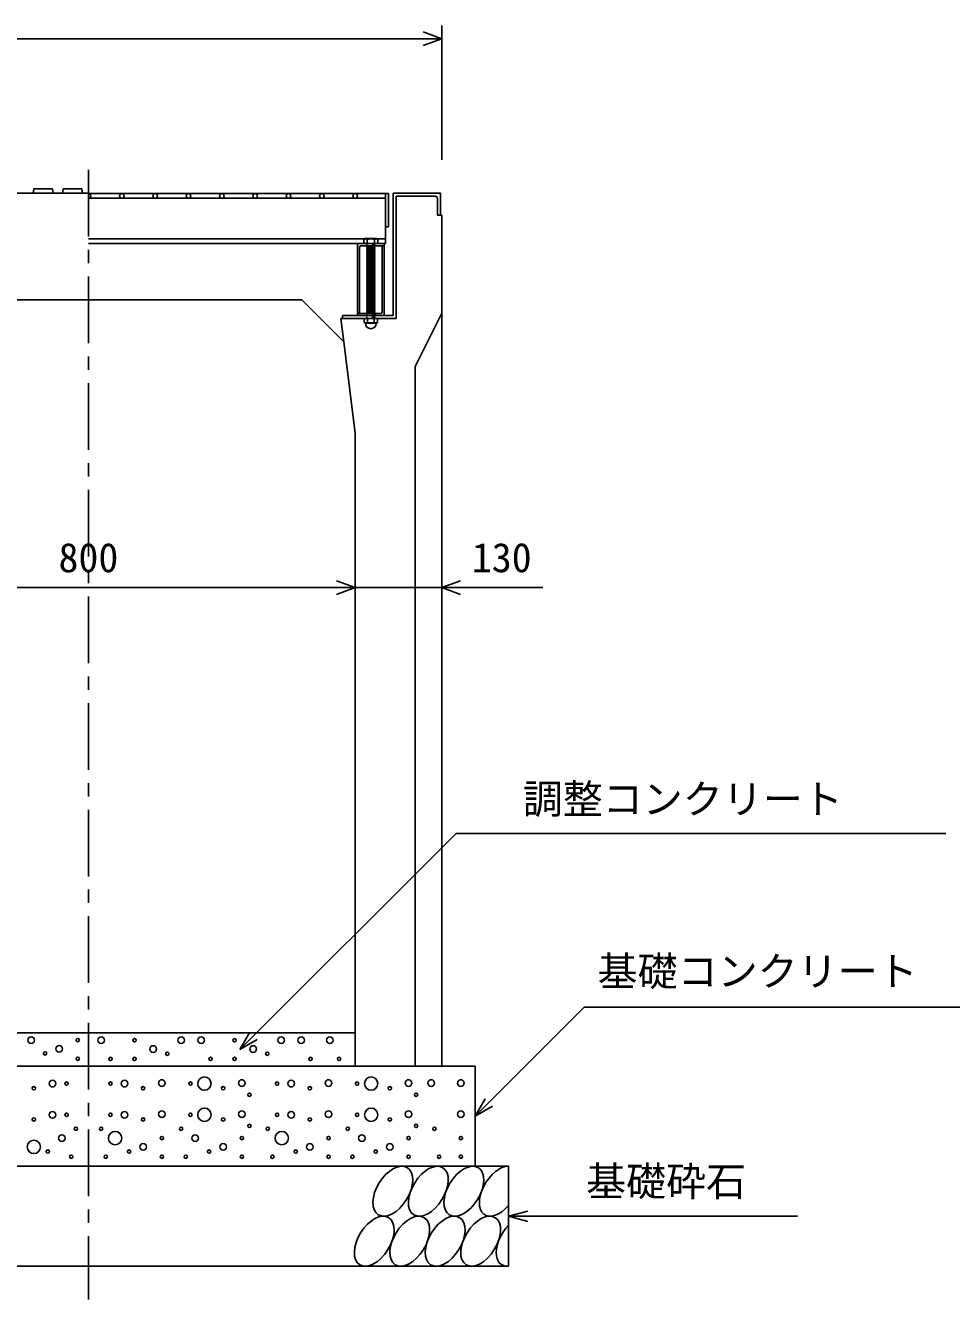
# Model space of a CAD drawing. Units: millimetres, scale not verified. Extents: x -16800 to 16800, y -5940 to 5940.
# Drawn here: x 14306 to 15694, y 1630 to 3541 of the extents above; entities that cross this region are included whole.
import ezdxf
from ezdxf.enums import TextEntityAlignment as Align

# ---------------------------------------------------------------- set-up
doc = ezdxf.new("R2010")
doc.units = ezdxf.units.MM
doc.header["$LTSCALE"] = 20
doc.linetypes.add('CHAIN1', pattern=[8, 5, -1, 1, -1])
doc.linetypes.add('DOTTED', pattern=[1.75, 0.25, -1.5])
for name, color, linetype, lineweight in [('0-0_DIM', 7, 'Continuous', 25), ('0-2_HATCH', 6, 'Continuous', 25), ('0-5_OUTLINE', 3, 'Continuous', 25)]:
    doc.layers.add(name, color=color, linetype=linetype, lineweight=lineweight)
doc.styles.add('ＭＳ ゴシック', font='')
doc.styles.get('ＭＳ ゴシック').set_extended_font_data('MS Gothic')

msp = doc.modelspace()

# ---------------------------------------------------------------- linework, layer by layer
at = {"layer": '0-0_DIM'}
for p, q in [((14930, 3541.4), (14930, 3339.66)), ((14930, 3521.4), (13870, 3521.4)), ((14000, 2697.83), (14800, 2697.83)), ((14800, 2697.83), (14930, 2697.83)), ((15081.6, 2697.83), (14930, 2697.83)), ((14626.92, 2004.66), (14951.38, 2329.13)), ((14951.38, 2329.13), (15685.74, 2329.13)), ((15143.65, 2068.32), (14980, 1904.66)), ((15143.65, 2068.32), (15790.53, 2068.32)), ((14626.92, 2004.66), (14641.92, 2030.64)), ((14626.92, 2004.66), (14652.9, 2019.66)), ((14980, 1904.66), (14995, 1930.64)), ((14980, 1904.66), (15005.98, 1919.66)), ((15030, 1754.66), (15058.98, 1762.43)), ((15030, 1754.66), (15463.31, 1754.66)), ((15030, 1754.66), (15058.98, 1746.9))]:
    msp.add_line(p, q, dxfattribs=at)
at = {"layer": '0-0_DIM', "linetype": 'CHAIN1'}
msp.add_line((14400, 3324.66), (14400, 1629.66), dxfattribs=at)
at = {"layer": '0-0_DIM'}
for points in [[(14901.85, 3531.66), (14930.04, 3521.4), (14901.85, 3511.14)], [(14771.81, 2708.09), (14800, 2697.83), (14771.81, 2687.57)], [(14958.19, 2708.09), (14930, 2697.83), (14958.19, 2687.57)]]:
    msp.add_lwpolyline(points, dxfattribs=at)
at = {"layer": '0-2_HATCH'}
for p, q in [((14850, 3289.16), (14400, 3289.16)), ((14845.5, 3289.16), (14845.5, 3214.16)), ((14850, 3239.16), (14850, 3289.16)), ((14857, 3289.66), (14857, 3106.16)), ((14845.5, 3282.16), (14400, 3282.16)), ((14861.5, 3285.16), (14861.5, 3101.66)), ((14861.5, 3285.16), (14920, 3285.16)), ((14923.5, 3281.66), (14923.5, 3256.66)), ((14923.5, 3256.66), (14928, 3256.66)), ((14850, 3239.16), (14845.5, 3239.16)), ((14814.32, 3221.16), (14400, 3221.16)), ((14845.5, 3214.16), (14400, 3214.16)), ((14803.5, 3106.16), (14803.5, 3212.16)), ((14843.5, 3214.16), (14805.5, 3214.16)), ((14815, 3221.66), (14813, 3220.16)), ((14813, 3214.16), (14813, 3220.16)), ((14834, 3214.16), (14813, 3214.16)), ((14813.33, 3220.44), (14815, 3221.66)), ((14832, 3221.66), (14815, 3221.66)), ((14817, 3214.16), (14830, 3214.16)), ((14817, 3213.16), (14818, 3214.16)), ((14818, 3212.16), (14817, 3213.16)), ((14817, 3211.16), (14818, 3212.16)), ((14818, 3214.16), (14818, 3220.16)), ((14829, 3214.16), (14829, 3220.16)), ((14829, 3213.16), (14830, 3214.16)), ((14830, 3212.16), (14829, 3213.16)), ((14833.67, 3220.44), (14832, 3221.66)), ((14845.5, 3221.16), (14832.68, 3221.16)), ((14834, 3214.16), (14834, 3220.16)), ((14843.5, 3108.16), (14843.5, 3214.16)), ((14806.7, 3109.36), (14806.7, 3208.96)), ((14843.5, 3210.96), (14808.7, 3210.96)), ((14818, 3210.16), (14817, 3211.16)), ((14817, 3209.16), (14818, 3210.16)), ((14830, 3210.16), (14817, 3209.16)), ((14818, 3208.16), (14817, 3209.16)), ((14817, 3207.16), (14818, 3208.16)), ((14830, 3208.16), (14817, 3207.16)), ((14818, 3206.16), (14817, 3207.16)), ((14817, 3205.16), (14818, 3206.16)), ((14830, 3206.16), (14817, 3205.16)), ((14818, 3204.16), (14817, 3205.16)), ((14817, 3203.16), (14818, 3204.16)), ((14830, 3204.16), (14817, 3203.16)), ((14818, 3202.16), (14817, 3203.16)), ((14830, 3202.16), (14817, 3201.16)), ((14817, 3201.16), (14818, 3202.16)), ((14830, 3200.16), (14817, 3199.16)), ((14818, 3198.16), (14817, 3199.16)), ((14830, 3198.16), (14817, 3197.16)), ((14817, 3197.16), (14818, 3198.16)), ((14818, 3196.16), (14817, 3197.16)), ((14830, 3196.16), (14817, 3195.16)), ((14817, 3195.16), (14818, 3196.16)), ((14818, 3194.16), (14817, 3195.16)), ((14830, 3194.16), (14817, 3193.16)), ((14817, 3193.16), (14818, 3194.16)), ((14818, 3192.16), (14817, 3193.16)), ((14829, 3209.16), (14830, 3210.16)), ((14830, 3208.16), (14829, 3209.16)), ((14829, 3207.16), (14830, 3208.16)), ((14830, 3206.16), (14829, 3207.16)), ((14829, 3205.16), (14830, 3206.16)), ((14830, 3204.16), (14829, 3205.16)), ((14829, 3201.16), (14830, 3202.16)), ((14830, 3200.16), (14829, 3201.16)), ((14829, 3199.16), (14830, 3200.16)), ((14830, 3198.16), (14829, 3199.16)), ((14829, 3197.16), (14830, 3198.16)), ((14829, 3197.16), (14830, 3196.16)), ((14829, 3195.16), (14830, 3196.16)), ((14829, 3195.16), (14830, 3194.16)), ((14829, 3193.16), (14830, 3194.16)), ((14829, 3193.16), (14830, 3192.16)), ((14840.3, 3111.36), (14840.3, 3210.96)), ((14830, 3192.16), (14817, 3191.16)), ((14817, 3191.16), (14818, 3192.16)), ((14818, 3190.16), (14817, 3191.16)), ((14830, 3190.16), (14817, 3189.16)), ((14817, 3189.16), (14818, 3190.16)), ((14818, 3188.16), (14817, 3189.16)), ((14830, 3188.16), (14817, 3187.16)), ((14817, 3187.16), (14818, 3188.16)), ((14818, 3186.16), (14817, 3187.16)), ((14830, 3186.16), (14817, 3185.16)), ((14817, 3185.16), (14818, 3186.16)), ((14818, 3184.16), (14817, 3185.16)), ((14830, 3184.16), (14817, 3183.16)), ((14817, 3183.16), (14818, 3184.16)), ((14818, 3182.16), (14817, 3183.16)), ((14830, 3182.16), (14817, 3181.16)), ((14817, 3181.16), (14818, 3182.16)), ((14818, 3180.16), (14817, 3181.16)), ((14830, 3180.16), (14817, 3179.16)), ((14817, 3179.16), (14818, 3180.16)), ((14818, 3178.16), (14817, 3179.16)), ((14830, 3178.16), (14817, 3177.16)), ((14817, 3177.16), (14818, 3178.16)), ((14818, 3176.16), (14817, 3177.16)), ((14830, 3176.16), (14817, 3175.16)), ((14817, 3175.16), (14818, 3176.16)), ((14818, 3174.16), (14817, 3175.16)), ((14830, 3174.16), (14817, 3173.16)), ((14817, 3173.16), (14818, 3174.16)), ((14829, 3191.16), (14830, 3192.16)), ((14829, 3191.16), (14830, 3190.16)), ((14829, 3189.16), (14830, 3190.16)), ((14829, 3189.16), (14830, 3188.16)), ((14829, 3187.16), (14830, 3188.16)), ((14829, 3187.16), (14830, 3186.16)), ((14829, 3185.16), (14830, 3186.16)), ((14829, 3185.16), (14830, 3184.16)), ((14829, 3183.16), (14830, 3184.16)), ((14829, 3183.16), (14830, 3182.16)), ((14829, 3181.16), (14830, 3182.16)), ((14829, 3181.16), (14830, 3180.16)), ((14829, 3179.16), (14830, 3180.16)), ((14829, 3179.16), (14830, 3178.16)), ((14829, 3177.16), (14830, 3178.16)), ((14829, 3177.16), (14830, 3176.16)), ((14829, 3175.16), (14830, 3176.16)), ((14829, 3175.16), (14830, 3174.16)), ((14829, 3173.16), (14830, 3174.16)), ((14818, 3172.16), (14817, 3173.16)), ((14830, 3172.16), (14817, 3171.16)), ((14817, 3171.16), (14818, 3172.16)), ((14818, 3170.16), (14817, 3171.16)), ((14830, 3170.16), (14817, 3169.16)), ((14817, 3169.16), (14818, 3170.16)), ((14818, 3168.16), (14817, 3169.16)), ((14830.01, 3168.16), (14817.01, 3167.16)), ((14817.01, 3167.16), (14818.01, 3168.16)), ((14818.01, 3166.16), (14817.01, 3167.16)), ((14830.01, 3166.16), (14817.01, 3165.16)), ((14817.01, 3165.16), (14818.01, 3166.16)), ((14818.01, 3164.16), (14817.01, 3165.16)), ((14830.01, 3164.15), (14817.01, 3163.15)), ((14817.01, 3163.15), (14818.01, 3164.15)), ((14818.01, 3162.15), (14817.01, 3163.15)), ((14830.01, 3162.15), (14817.01, 3161.15)), ((14817.01, 3161.15), (14818.01, 3162.15)), ((14818.01, 3160.15), (14817.01, 3161.15)), ((14830.02, 3160.15), (14817.01, 3159.15)), ((14817.01, 3159.15), (14818.01, 3160.15)), ((14818.01, 3158.15), (14817.01, 3159.15)), ((14817.01, 3155.16), (14818.01, 3156.16)), ((14830.01, 3156.15), (14817.01, 3155.15)), ((14818.01, 3154.16), (14817.01, 3155.15)), ((14830.02, 3158.15), (14817.02, 3157.15)), ((14817.02, 3157.15), (14818.02, 3158.15)), ((14818.02, 3156.15), (14817.02, 3157.15)), ((14829, 3173.16), (14830, 3172.16)), ((14829, 3171.16), (14830, 3172.16)), ((14829, 3171.16), (14830, 3170.16)), ((14829, 3169.16), (14830, 3170.16)), ((14829, 3169.16), (14830.01, 3168.16)), ((14829.01, 3167.16), (14830.01, 3168.16)), ((14829.01, 3167.16), (14830.01, 3166.16)), ((14829.01, 3165.16), (14830.01, 3166.16)), ((14829.01, 3165.16), (14830.01, 3164.15)), ((14829.01, 3163.15), (14830.01, 3164.15)), ((14829.01, 3163.15), (14830.01, 3162.15)), ((14829.01, 3161.15), (14830.01, 3162.15)), ((14829.01, 3161.15), (14830.02, 3160.15)), ((14829.01, 3155.15), (14830.01, 3156.15)), ((14829.01, 3155.15), (14830.01, 3154.15)), ((14829.02, 3159.15), (14830.02, 3160.15)), ((14829.02, 3159.15), (14830.02, 3158.15)), ((14829.02, 3157.15), (14830.02, 3158.15)), ((14829.02, 3157.15), (14830.02, 3156.15)), ((14830.01, 3154.16), (14817.01, 3153.16)), ((14817.01, 3153.16), (14818.01, 3154.16)), ((14818.01, 3152.16), (14817.01, 3153.16)), ((14830.01, 3152.15), (14817.01, 3151.15)), ((14817.01, 3151.15), (14818.01, 3152.15)), ((14818.01, 3150.15), (14817.01, 3151.15)), ((14830.02, 3150.15), (14817.02, 3149.15)), ((14817.02, 3149.15), (14818.02, 3150.15)), ((14818.02, 3148.15), (14817.02, 3149.15)), ((14830.02, 3148.15), (14817.02, 3147.15)), ((14817.02, 3147.15), (14818.02, 3148.15)), ((14818.02, 3146.15), (14817.02, 3147.15)), ((14830.02, 3146.15), (14817.02, 3145.15)), ((14817.02, 3145.15), (14818.02, 3146.15)), ((14818.02, 3144.15), (14817.02, 3145.15)), ((14830.02, 3144.15), (14817.02, 3143.15)), ((14817.02, 3143.15), (14818.02, 3144.15)), ((14818.02, 3142.15), (14817.02, 3143.15)), ((14830.03, 3142.14), (14817.03, 3141.14)), ((14817.03, 3141.14), (14818.03, 3142.14)), ((14818.03, 3140.14), (14817.03, 3141.14)), ((14830.03, 3140.14), (14817.03, 3139.14)), ((14817.03, 3139.14), (14818.03, 3140.14)), ((14818.03, 3138.14), (14817.03, 3139.14)), ((14830.03, 3138.14), (14817.03, 3137.14)), ((14817.03, 3137.14), (14818.03, 3138.14)), ((14818.03, 3136.14), (14817.03, 3137.14)), ((14830.03, 3136.14), (14817.03, 3135.14)), ((14817.03, 3135.14), (14818.03, 3136.14)), ((14829.01, 3153.15), (14830.01, 3154.16)), ((14829.01, 3153.15), (14830.01, 3152.15)), ((14829.01, 3151.15), (14830.01, 3152.15)), ((14829.01, 3151.15), (14830.02, 3150.15)), ((14829.02, 3149.15), (14830.02, 3150.15)), ((14829.02, 3149.15), (14830.02, 3148.15)), ((14829.02, 3147.15), (14830.02, 3148.15)), ((14829.02, 3147.15), (14830.02, 3146.15)), ((14829.02, 3145.15), (14830.02, 3146.15)), ((14829.02, 3145.15), (14830.02, 3144.14)), ((14829.02, 3143.14), (14830.02, 3144.14)), ((14829.02, 3143.14), (14830.03, 3142.14)), ((14829.03, 3141.14), (14830.03, 3142.14)), ((14829.03, 3141.14), (14830.03, 3140.14)), ((14829.03, 3139.14), (14830.03, 3140.14)), ((14829.03, 3139.14), (14830.03, 3138.14)), ((14829.03, 3137.14), (14830.03, 3138.14)), ((14829.03, 3137.14), (14830.03, 3136.14)), ((14829.03, 3135.14), (14830.03, 3136.14)), ((14818.03, 3134.14), (14817.03, 3135.14)), ((14817.04, 3133.14), (14818.04, 3134.14)), ((14830.04, 3134.13), (14817.04, 3133.13)), ((14818.04, 3132.14), (14817.04, 3133.13)), ((14830.04, 3132.13), (14817.04, 3131.13)), ((14817.04, 3131.13), (14818.04, 3132.13)), ((14818.04, 3130.13), (14817.04, 3131.13)), ((14830.04, 3130.13), (14817.04, 3129.13)), ((14817.04, 3129.13), (14818.04, 3130.13)), ((14818.04, 3128.13), (14817.04, 3129.13)), ((14830.04, 3128.13), (14817.04, 3127.13)), ((14817.04, 3127.13), (14818.04, 3128.13)), ((14818.04, 3126.13), (14817.04, 3127.13)), ((14830.05, 3126.13), (14817.04, 3125.13)), ((14817.04, 3125.13), (14818.04, 3126.13)), ((14818.04, 3124.13), (14817.04, 3125.13)), ((14817.05, 3123.13), (14818.05, 3124.13)), ((14830.05, 3124.12), (14817.05, 3123.12)), ((14818.05, 3122.13), (14817.05, 3123.12)), ((14830.05, 3122.12), (14817.05, 3121.12)), ((14817.05, 3121.12), (14818.05, 3122.12)), ((14818.05, 3120.12), (14817.05, 3121.12)), ((14830.05, 3120.12), (14817.05, 3119.12)), ((14817.05, 3119.12), (14818.05, 3120.12)), ((14818.05, 3118.12), (14817.05, 3119.12)), ((14830.05, 3118.12), (14817.05, 3117.12)), ((14817.05, 3117.12), (14818.05, 3118.12)), ((14818.05, 3116.12), (14817.05, 3117.12)), ((14829.03, 3135.14), (14830.04, 3134.13)), ((14829.04, 3133.13), (14830.04, 3134.13)), ((14829.04, 3133.13), (14830.04, 3132.13)), ((14829.04, 3131.13), (14830.04, 3132.13)), ((14829.04, 3131.13), (14830.04, 3130.13)), ((14829.04, 3129.13), (14830.04, 3130.13)), ((14829.04, 3129.13), (14830.04, 3128.13)), ((14829.04, 3127.13), (14830.04, 3128.13)), ((14829.04, 3127.13), (14830.05, 3126.13)), ((14829.04, 3125.13), (14830.05, 3126.13)), ((14829.05, 3125.13), (14830.05, 3124.12)), ((14829.05, 3123.12), (14830.05, 3124.12)), ((14829.05, 3123.12), (14830.05, 3122.12)), ((14829.05, 3121.12), (14830.05, 3122.12)), ((14829.05, 3121.12), (14830.05, 3120.12)), ((14829.05, 3119.12), (14830.05, 3120.12)), ((14829.05, 3119.12), (14830.05, 3118.12)), ((14829.05, 3117.12), (14830.05, 3118.12)), ((14829.06, 3117.12), (14830.06, 3116.12)), ((14778.5, 3101.66), (14861.5, 3101.66)), ((14778.63, 3101.66), (14782.86, 3066.8)), ((14781, 3106.16), (14781, 3101.66)), ((14781, 3106.16), (14857, 3106.16)), ((14838.3, 3109.36), (14803.5, 3109.36)), ((14841.5, 3106.16), (14803.5, 3106.16)), ((14814.16, 3101.66), (14813.29, 3101.01)), ((14813.29, 3101.01), (14813.29, 3095.83)), ((14832.84, 3101.66), (14814.16, 3101.66)), ((14830.06, 3116.12), (14817.06, 3115.12)), ((14817.06, 3115.12), (14818.06, 3116.12)), ((14818.06, 3114.12), (14817.06, 3115.12)), ((14830.06, 3114.11), (14817.06, 3113.11)), ((14817.06, 3113.11), (14818.06, 3114.11)), ((14818.06, 3112.11), (14817.06, 3113.11)), ((14830.06, 3112.11), (14817.06, 3111.11)), ((14817.06, 3111.11), (14818.06, 3112.11)), ((14818.06, 3110.11), (14817.06, 3111.11)), ((14830.06, 3110.11), (14817.06, 3109.11)), ((14817.06, 3109.11), (14818.06, 3110.11)), ((14818.06, 3108.11), (14817.06, 3109.11)), ((14817.07, 3107.11), (14818.07, 3108.11)), ((14818.07, 3106.11), (14817.07, 3107.11)), ((14817.07, 3105.11), (14818.07, 3106.11)), ((14818.07, 3104.11), (14817.07, 3105.11)), ((14817.07, 3103.1), (14818.07, 3104.1)), ((14818.07, 3102.1), (14817.07, 3103.1)), ((14817.63, 3101.66), (14818.07, 3102.1)), ((14818.4, 3101.01), (14818.4, 3095.83)), ((14828.6, 3101.01), (14828.6, 3095.83)), ((14829.06, 3115.12), (14830.06, 3116.12)), ((14829.06, 3115.12), (14830.06, 3114.11)), ((14829.06, 3113.11), (14830.06, 3114.11)), ((14829.06, 3113.11), (14830.06, 3112.11)), ((14829.06, 3111.11), (14830.06, 3112.11)), ((14829.06, 3111.11), (14830.06, 3110.11)), ((14829.06, 3109.11), (14830.06, 3110.11)), ((14829.06, 3109.11), (14830.07, 3108.11)), ((14829.07, 3107.11), (14830.07, 3108.11)), ((14829.07, 3107.11), (14830.07, 3106.11)), ((14829.07, 3105.11), (14830.07, 3106.11)), ((14829.07, 3105.11), (14830.07, 3104.1)), ((14829.07, 3103.1), (14830.07, 3104.1)), ((14829.07, 3103.1), (14830.07, 3102.1)), ((14829.63, 3101.66), (14830.07, 3102.1)), ((14832.84, 3101.66), (14833.71, 3101.01)), ((14833.71, 3101.01), (14833.71, 3095.83)), ((14814.99, 3094.86), (14813.29, 3095.83)), ((14814.99, 3094.53), (14814.99, 3094.86)), ((14832.01, 3094.86), (14814.99, 3094.86)), ((14832.01, 3094.53), (14814.99, 3094.53)), ((14832.01, 3094.86), (14833.71, 3095.83)), ((14832.01, 3094.53), (14832.01, 3094.86))]:
    msp.add_line(p, q, dxfattribs=at)
at = {"layer": '0-2_HATCH', "linetype": 'DOTTED'}
for p, q in [((14830, 3214.16), (14817, 3213.16)), ((14830, 3212.16), (14817, 3211.16)), ((14830.07, 3108.11), (14817.07, 3107.11)), ((14830.07, 3106.11), (14817.07, 3105.11)), ((14830.07, 3104.1), (14817.07, 3103.1)), ((14817.63, 3101.66), (14829.63, 3101.66)), ((14830.07, 3102.1), (14824.34, 3101.66))]:
    msp.add_line(p, q, dxfattribs=at)
at = {"layer": '0-2_HATCH'}
for points in [[(14347, 3289.66), (14346, 3296.16), (14318, 3296.16), (14317, 3289.66)], [(14391, 3289.66), (14390, 3296.16), (14362, 3296.16), (14361, 3289.66)], [(14830, 3210.16), (14829, 3211.16), (14830, 3212.16)], [(14817, 3199.16), (14818, 3200.16), (14817, 3201.16)], [(14830, 3202.16), (14829, 3203.16), (14830, 3204.16)]]:
    msp.add_lwpolyline(points, dxfattribs=at)
for centre, radius in [((14450, 3285.66), 3.5), ((14500, 3285.66), 3.5), ((14550, 3285.66), 3.5), ((14600, 3285.66), 3.5), ((14650, 3285.66), 3.5), ((14700, 3285.66), 3.5), ((14750, 3285.66), 3.5), ((14800, 3285.66), 3.5), ((14313.88, 2018.97), 5), ((14355.93, 2005.84), 5), ((14383.97, 2018.97), 2.5), ((14419.13, 2018.69), 5), ((14469.04, 2018.69), 2.5), ((14497.08, 2005.56), 5), ((14539.13, 2018.69), 5), ((14569.13, 2018.69), 5), ((14619.04, 2018.69), 2.5), ((14647.08, 2005.56), 5), ((14689.13, 2018.69), 5), ((14719.13, 2018.69), 5), ((14761.87, 2018.69), 5), ((14334.9, 1998.84), 2.5), ((14383.97, 1990.96), 2.5), ((14433.15, 1990.68), 2.5), ((14469.04, 1990.68), 2.5), ((14518.11, 1998.55), 2.5), ((14583.15, 1990.68), 2.5), ((14619.04, 1990.68), 2.5), ((14668.11, 1998.55), 2.5), ((14733.15, 1990.68), 2.5), ((14775.89, 1990.68), 2.5), ((14346.04, 1953.64), 5), ((14367.07, 1953.64), 2.5), ((14432.93, 1953.64), 2.5), ((14453.96, 1953.64), 5), ((14510.03, 1954.51), 5), ((14552.93, 1953.64), 2.5), ((14573.96, 1953.64), 10), ((14630.03, 1954.51), 5), ((14682.93, 1953.64), 2.5), ((14703.96, 1953.64), 5), ((14760.03, 1954.51), 5), ((14802.93, 1953.64), 2.5), ((14823.96, 1953.64), 10), ((14880.03, 1954.51), 5), ((14913.9, 1954.51), 5), ((14958.55, 1954.51), 5), ((14318.01, 1946.64), 2.5), ((14481.99, 1946.64), 2.5), ((14601.99, 1946.64), 2.5), ((14641.37, 1936.95), 2.5), ((14731.99, 1946.64), 2.5), ((14851.99, 1946.64), 2.5), ((14891.37, 1936.95), 2.5), ((14346.04, 1906.84), 5), ((14453.96, 1906.84), 5), ((14510.03, 1907.71), 5), ((14573.96, 1906.84), 10), ((14630.03, 1907.71), 5), ((14703.96, 1906.84), 5), ((14760.03, 1907.71), 5), ((14823.96, 1906.84), 10), ((14880.03, 1907.71), 5), ((14958.55, 1907.71), 5), ((14318.01, 1899.84), 2.5), ((14367.07, 1906.84), 2.5), ((14432.93, 1906.84), 2.5), ((14481.99, 1899.84), 2.5), ((14552.93, 1906.84), 2.5), ((14601.99, 1899.84), 2.5), ((14641.37, 1890.15), 2.5), ((14682.93, 1906.84), 2.5), ((14731.99, 1899.84), 2.5), ((14802.93, 1906.84), 2.5), ((14851.99, 1899.84), 2.5), ((14891.37, 1890.15), 2.5), ((14360.06, 1871.82), 5), ((14381.09, 1885.83), 2.5), ((14418.91, 1885.83), 2.5), ((14439.94, 1871.82), 10), ((14510.03, 1871.82), 2.5), ((14538.91, 1885.83), 2.5), ((14559.94, 1871.82), 5), ((14630.03, 1871.82), 2.5), ((14668.91, 1885.83), 2.5), ((14689.94, 1871.82), 10), ((14760.03, 1871.82), 2.5), ((14788.91, 1885.83), 2.5), ((14809.94, 1871.82), 5), ((14880.03, 1871.82), 2.5), ((14918.91, 1885.83), 2.5), ((14958.55, 1871.82), 2.5), ((14318.01, 1858.69), 10), ((14481.99, 1858.69), 5), ((14601.99, 1858.69), 5), ((14731.99, 1858.69), 5), ((14851.99, 1858.69), 5), ((14339.03, 1851.69), 2.5), ((14374.08, 1843.81), 2.5), ((14425.92, 1843.81), 2.5), ((14460.97, 1851.69), 2.5), ((14510.03, 1843.81), 2.5), ((14545.92, 1843.81), 2.5), ((14580.97, 1851.69), 2.5), ((14630.03, 1843.81), 2.5), ((14675.92, 1843.81), 2.5), ((14710.97, 1851.69), 2.5), ((14760.03, 1843.81), 2.5), ((14795.92, 1843.81), 2.5), ((14830.97, 1851.69), 2.5), ((14880.03, 1843.81), 2.5), ((14925.92, 1843.81), 2.5), ((14958.55, 1843.81), 2.5)]:
    msp.add_circle(centre, radius, dxfattribs=at)
for centre, radius, start, end in [((14400, 3285.66), 3.5, 270, 90), ((14920, 3281.66), 3.5, 0, 90), ((14805.5, 3212.16), 2, 90, 180), ((14815.5, 3217.54), 3.62, 46.39563, 133.60437), ((14823.5, 3205.54), 15.62, 69.39075, 110.60925), ((14831.5, 3217.54), 3.62, 46.39563, 133.60437), ((14808.7, 3208.96), 2, 90, 180), ((14815.85, 3096.32), 5.35, 61.49832, 118.50684), ((14823.5, 3081.24), 20.42, 75.52621, 104.47362), ((14831.15, 3096.31), 5.35, 61.49231, 118.50169), ((14838.3, 3111.36), 2, 270, 0), ((14841.5, 3108.16), 2, 270, 0), ((14815.85, 3100.53), 5.35, 241.49843, 298.50089), ((14823.5, 3094.53), 8.19, 180, 359.99995), ((14823.5, 3115.6), 20.42, 255.52638, 284.47374), ((14831.15, 3100.53), 5.35, 241.49989, 298.5)]:
    msp.add_arc(centre, radius, start, end, dxfattribs=at)
for centre in [(14856.51, 1792.14), (14909.72, 1792.14), (14962.93, 1792.14), (14828.63, 1717.15), (14881.84, 1717.15), (14935.04, 1717.15), (14988.25, 1717.15)]:
    msp.add_ellipse(centre, major_axis=(21.81, 35.31), ratio=0.5792, dxfattribs=at)
for centre, start_param, end_param in [((15016.14, 1792.14), 0.3357715, 4.4411806), ((15041.46, 1717.15), 1.2110787, 3.5658734)]:
    msp.add_ellipse(centre, major_axis=(21.81, 35.31), ratio=0.5792, start_param=start_param, end_param=end_param, dxfattribs=at)
at = {"layer": '0-5_OUTLINE'}
for p, q in [((13872, 3289.66), (14400, 3289.66)), ((14930, 3256.66), (14928, 3256.66)), ((14930, 3256.66), (14930, 1979.66)), ((14080, 3129.66), (14720, 3129.66)), ((14782.86, 3066.8), (14720, 3129.66)), ((14930, 3109.66), (14890, 3029.66)), ((14782.86, 3066.8), (14800, 2929.66)), ((14890, 3029.66), (14890, 1979.66)), ((14800, 2929.66), (14800, 1979.66)), ((14000, 2029.66), (14800, 2029.66)), ((13820, 1979.66), (14980, 1979.66)), ((14930, 1979.66), (14800, 1979.66)), ((14980, 1979.66), (14980, 1829.66)), ((13770, 1829.66), (15030, 1829.66)), ((15030, 1829.66), (15030, 1679.66)), ((13770, 1679.66), (15030, 1679.66))]:
    msp.add_line(p, q, dxfattribs=at)
msp.add_lwpolyline([(14857, 3289.66), (14928, 3289.66), (14928, 3256.66)], dxfattribs=at)

# ---------------------------------------------------------------- texts
at = {"layer": '0-0_DIM', "style": 'ＭＳ ゴシック'}
for s, p in [('800', (14355, 2707.83)), ('130', (14974.95, 2707.83)), ('調整コンクリート', (15051.38, 2345.55)), ('基礎コンクリート', (15163.65, 2087.05)), ('基礎砕石', (15146.32, 1771.83))]:
    msp.add_text(s, height=43.99, dxfattribs=at).set_placement(p, align=Align.BOTTOM_LEFT)

doc.saveas('drawing.dxf')
